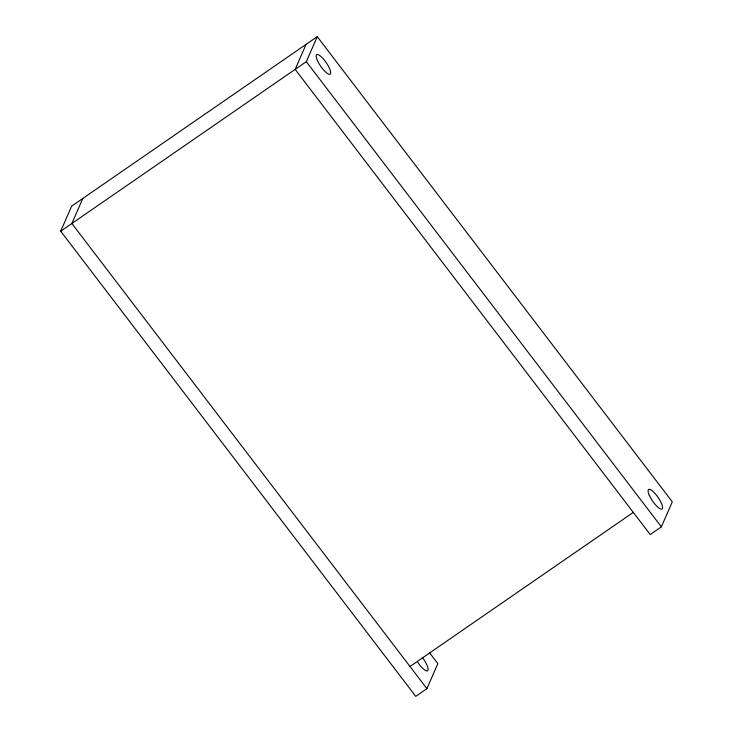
<?xml version="1.0" encoding="UTF-8"?>
<svg xmlns="http://www.w3.org/2000/svg" width="733" height="733" viewBox="0 0 733 733"><rect width="100%" height="100%" fill="white"/><g stroke="black" fill="none" stroke-linecap="round" stroke-linejoin="round"><path stroke-width="1.1" d="M429.501 652.7L437.839 663.622L426.908 688.644L415.739 696.35L60.711 231.188L71.642 206.165L317.261 36.65L672.289 501.812L661.358 526.835L650.198 534.54L295.161 69.378L306.092 44.356M82.802 198.46L71.871 223.483L426.908 688.644M60.711 231.188L306.33 61.673L317.261 36.65M409.994 666.499L633.294 512.394M306.33 61.673L661.358 526.835M422.336 657.428A11.865 3.299 55.4 0 1 427.742 670.686A11.865 3.299 55.4 0 1 417.618 662.101M317.352 60.372A11.865 3.299 55.4 0 0 329.914 74.28A11.865 3.299 55.4 0 0 322.987 58.521A11.865 3.299 55.4 0 0 317.352 60.372M649.264 495.206A11.865 3.299 55.4 0 0 661.826 509.105A11.865 3.299 55.4 0 0 654.899 493.346A11.865 3.299 55.4 0 0 649.264 495.206"/></g></svg>
